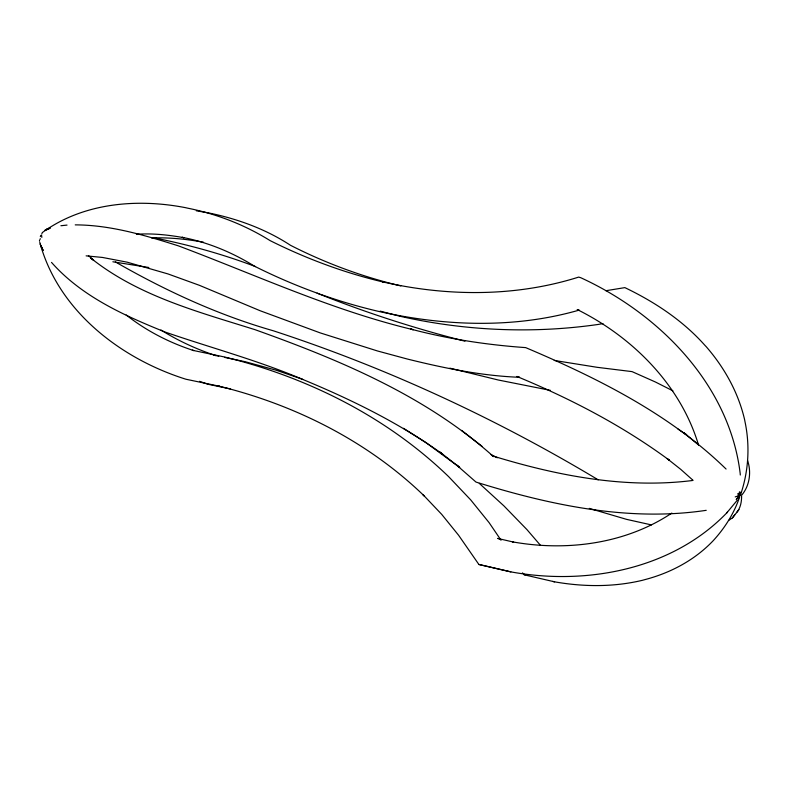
<?xml version="1.0" encoding="UTF-8"?>
<svg xmlns="http://www.w3.org/2000/svg" width="789" height="789" viewBox="0 0 789 789"><rect width="100%" height="100%" fill="white"/><g stroke="black" fill="none" stroke-linecap="round" stroke-linejoin="round"><path stroke-width="1.18" d="M740.723 494.259C734.687 501.4 734.835 501.222 740.703 494.328C748.593 471.003 750.102 445.716 744.964 421.573L744.638 419.797C738.356 392.616 724.489 367.743 706.273 346.756L704.863 345.276C682.751 320.442 654.673 301.921 624.858 287.62L605.942 290.717M41.847 233.958L42.113 232.873M736.591 512.603C740.585 508.116 741.67 501.597 741.611 495.758M40.338 236.582L40.762 235.378M739.401 497.603C733.898 513.718 724.637 528.245 713.138 540.761L711.708 542.23C693.462 560.792 669.802 573.139 644.731 579.668L642.552 580.27C613.734 587.184 583.682 586.937 554.598 581.838L552.694 581.404M40.131 244.097L43.139 250.35M39.854 239.669L40.318 238.692M737.261 500.236L726.669 512.998C671.843 569.648 586.286 585.655 510.858 571.877L478.874 564.47L458.596 535.258L441.722 514.389L422.865 494.516L424.255 495.956C367.467 441.051 294.603 404.609 218.208 385.959L219.49 386.255L185.888 379.223C120.52 358.689 58.258 310.817 39.785 242.351M729.125 520.099L732.409 517.89L734.737 514.921M732.409 517.89L738.928 509.615M726.669 512.998L727.399 512.12M741.897 494.93C749.718 485.56 751.493 471.99 747.597 460.559M42.636 232.341C83.348 202.753 137.454 198.246 185.701 207.714L187.575 208.148C216.788 213.957 244.768 224.855 270.075 240.596C306.398 258.762 344.685 272.974 384.233 282.265L382.418 281.841C446.87 296.585 515.266 297.118 578.682 277.097L580.674 277.679C659.426 313.805 729.657 384.845 740.24 473.913L740.279 475.027M671.834 513.077C625.499 543.986 566.601 551.57 512.475 541.856L513.639 542.112L497.691 538.423L499.733 538.887L501.054 540.228M50.042 227.903L44.973 230.092L45.545 230.516M46.334 229.924L49.342 228.692M736.906 496.577L739.372 495.63L740.565 492.158L738.257 498.924L739.372 495.63L739.451 491.872L739.697 497.218L737.932 493.628L739.372 495.63L735.22 496.892M46.61 229.155L50.466 227.942M706.224 510.325C628.754 521.943 549.874 505.078 475.994 482.069L456.565 465.046L459.435 467.275L439.976 452.127L442.698 454.237C399.688 423.239 351.805 399.757 302.946 379.529C258.131 360.386 210.969 347.88 165.019 332.011C123.912 315.482 81.366 296.25 51.522 262.402M602.964 323.589L598.259 324.437C532.348 333.925 464.849 330.867 399.924 316.241L380.18 311.122M60.901 225.733L67.026 225.092M136.389 234.254C152.316 233.199 168.313 234.846 183.975 237.726L182.101 237.302C207.892 242.253 232.272 252.401 254.541 266.228C293.735 285.835 335.049 301.161 377.724 311.191L379.548 311.606C444.957 326.202 514.31 328.766 579.185 310.107L577.193 309.525C632.482 337.002 680.453 384.805 698.472 444.848M151.606 237.943C169.014 237.351 186.451 239.067 203.552 242.253M75.231 224.875C110.578 224.964 144.949 235.319 178.383 245.852C256.169 275.095 332.07 310.314 413.268 329.723L410.517 329.003C448.182 339.023 486.961 344.892 525.671 347.614C597.559 378.099 669.644 414.018 726.077 469.041M86.119 255.853L102.432 257.441L127.256 262.195L168.008 273.941L199.39 285.312L260.232 310.777L320.275 332.919L377.477 350.967L407.311 359.025C444.118 368.138 481.537 375.84 519.537 377.29L516.844 376.452C570.555 398.672 622.6 425.725 669.447 460.312L667.208 458.646L680.789 469.396L693.097 480.373L692.239 480.54C624.849 488.963 556.58 475.58 492.267 455.805M112.857 261.78L148.815 267.501M196.303 210.791L208.03 212.803C237.223 218.691 265.528 228.958 290.539 245.32C325.541 263.161 362.595 276.88 400.832 285.914M651.467 524.912L626.525 519.349L589.294 508.382M554.203 360.435L597.145 367.309L632.058 371.619L655.314 381.955L672.899 390.831M550.426 390.358L498.342 380.022L449.868 368.167M153.273 237.716C188.068 244.56 222.39 254.038 255.557 266.613M214.075 355.208L218.75 356.174M224.599 357.387L245.093 361.678L276.268 370.248L302.68 379.302M230.516 388.957L207.507 384.144L199.548 381.314M522.397 572.903L525.05 574.984M478.874 564.47L510.858 571.877M523.985 574.747L554.598 581.838M464.918 341.183C415.842 328.707 367.516 313.213 320.452 294.494M215.792 355.602C196.579 349.271 178.087 340.74 160.946 329.999M317.109 293.133L319.308 294.05M490.788 454.464L497.287 457.778M598.23 479.84C495.788 418.367 386.659 367.782 273.053 330.699C217.754 314.89 165.157 290.51 115.362 261.918M403.504 428.299L425.863 442.511L459.731 467.502M678.017 429.058L686.696 434.887L683.974 432.776L698.472 444.917M493.559 456.624C425.695 395.841 339.803 359.942 254.985 329.664C198.157 311.813 138.193 295.993 90.755 258.042L93.635 260.271L88.437 255.626M126.21 314.989C146.31 330.828 169.369 342.682 193.69 350.563L192.329 350.257L224.411 356.963C307.562 377.26 386.876 416.927 448.694 476.704L470.668 499.851L489.091 522.634L500.384 539.252M481.961 446.258L461.585 430.39M479.288 483.381L503.934 505.907L526.983 529.646L540.357 545.199M40.841 245.754L42.419 248.624M40.772 245.971L43.089 250.221M39.45 240.537L39.568 241.168M41.541 235.171L41.837 237.371"/></g></svg>
